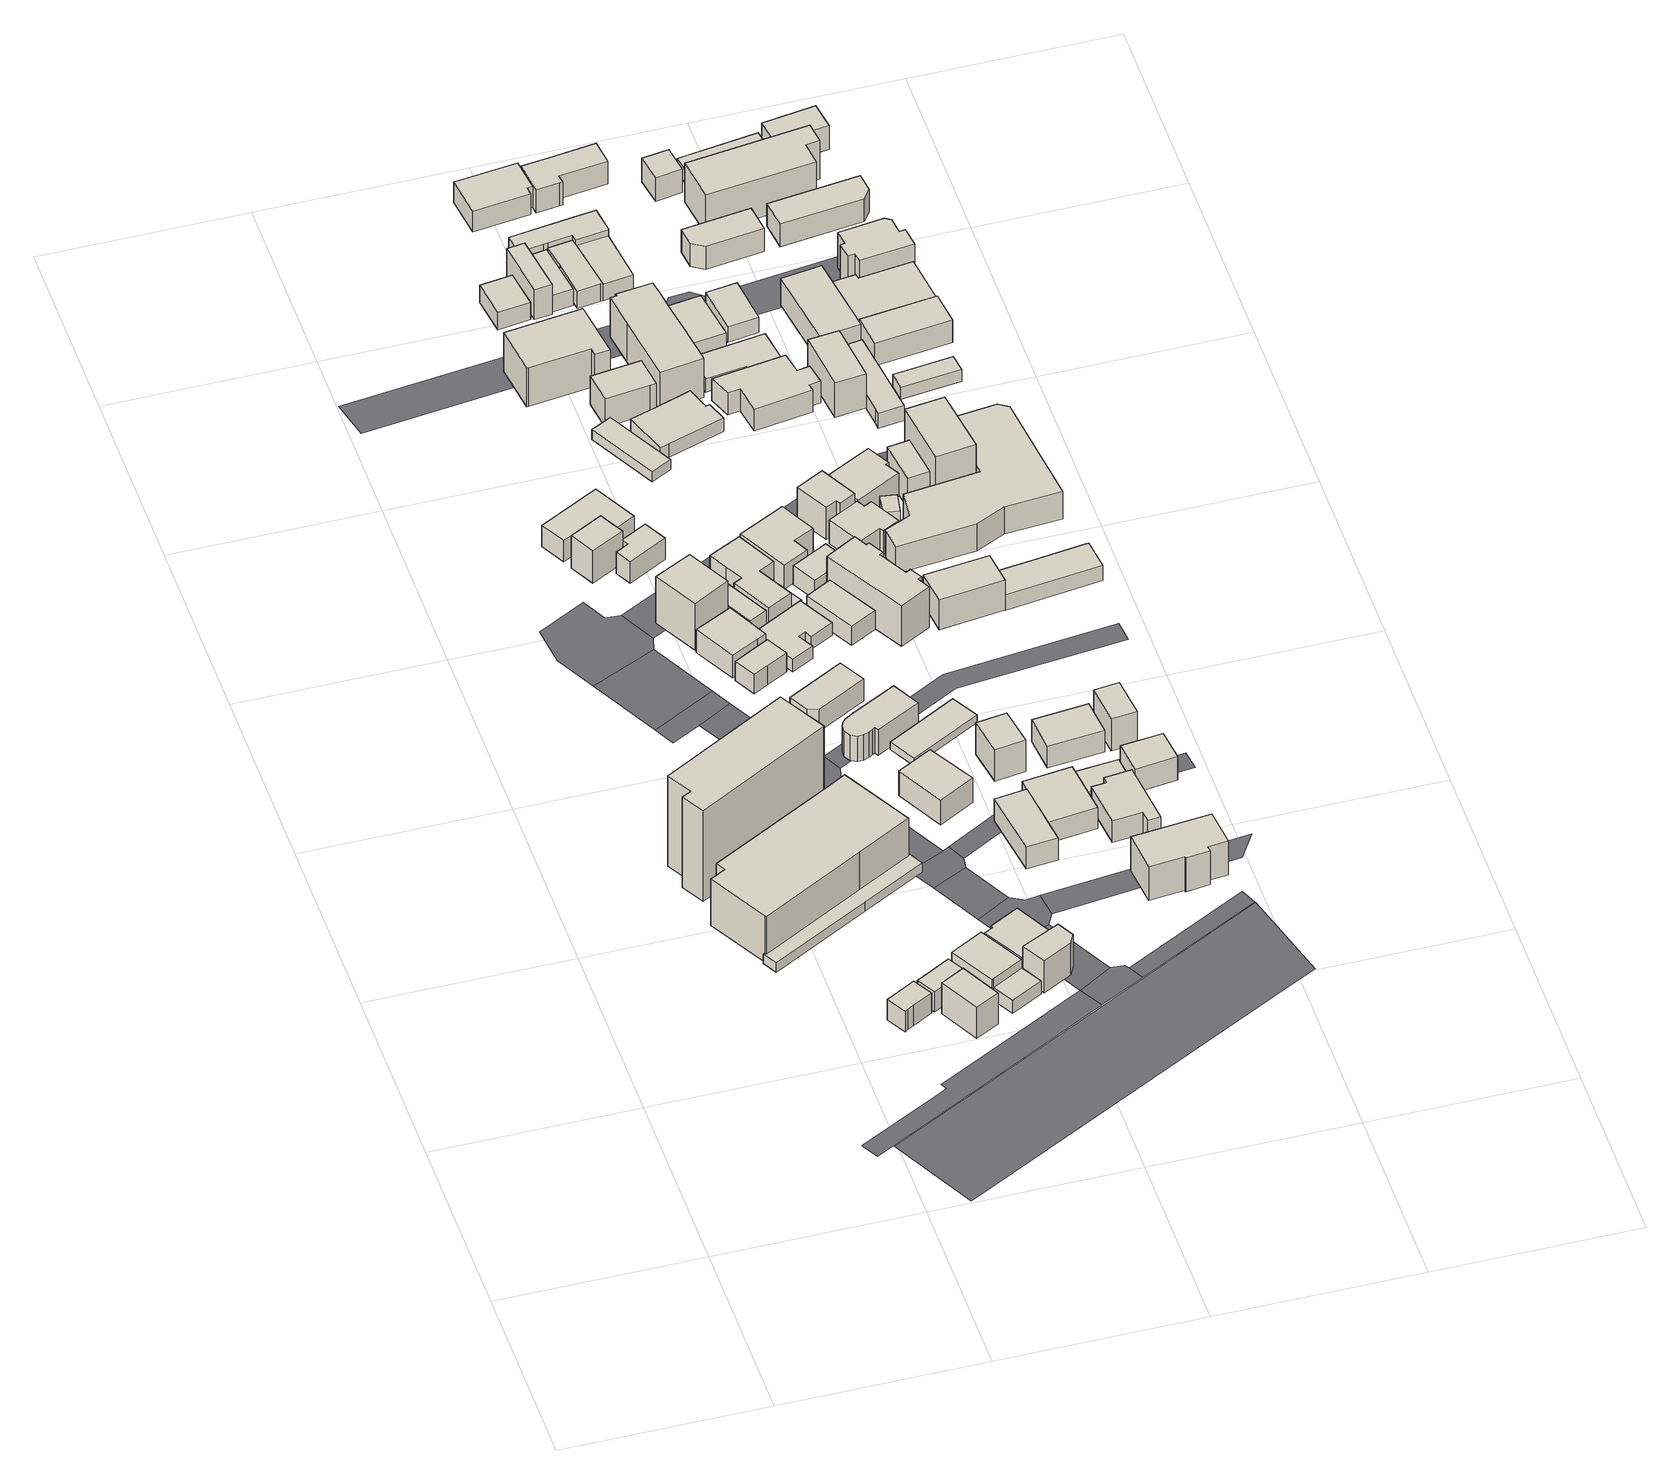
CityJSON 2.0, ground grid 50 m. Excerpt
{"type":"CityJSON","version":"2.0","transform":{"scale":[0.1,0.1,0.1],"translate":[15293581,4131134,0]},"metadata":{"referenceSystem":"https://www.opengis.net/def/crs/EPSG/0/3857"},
"CityObjects":{
"building1":{"type":"Building","attributes":{"measured_height":6.4,"year_of_construction":1969,"storeys_above_ground":2,"usage":"住宅","districts_and_zones_type":"商業地域"},"geometry":[{"type":"Solid","lod":"1","boundaries":[[[[0,1,2,3,4,5,6]],[[0,6,7,8]],[[6,5,9,7]],[[5,4,10,9]],[[4,3,11,10]],[[3,2,12,11]],[[2,1,13,12]],[[1,0,8,13]],[[8,7,9,10,11,12,13]]]]}]},
"building2":{"type":"Building","attributes":{"measured_height":35,"year_of_construction":1987,"storeys_above_ground":9,"usage":"宿泊施設","districts_and_zones_type":"商業地域"},"geometry":[{"type":"Solid","lod":"1","boundaries":[[[[14,15,16,17,18,19,20,21]],[[14,21,22,23]],[[21,20,24,22]],[[20,19,25,24]],[[19,18,26,25]],[[18,17,27,26]],[[17,16,28,27]],[[16,15,29,28]],[[15,14,23,29]],[[23,22,24,25,26,27,28,29]]]]}]},
"building3":{"type":"Building","attributes":{"measured_height":15.7,"year_of_construction":1972,"storeys_above_ground":6,"usage":"共同住宅","districts_and_zones_type":"商業地域"},"geometry":[{"type":"Solid","lod":"1","boundaries":[[[[30,31,32,33,34,35,36,37,38,39]],[[30,39,40,41]],[[39,38,42,40]],[[38,37,43,42]],[[37,36,44,43]],[[36,35,45,44]],[[35,34,46,45]],[[34,33,47,46]],[[33,32,48,47]],[[32,31,49,48]],[[31,30,41,49]],[[41,40,42,43,44,45,46,47,48,49]]]]}]},
"building4":{"type":"Building","attributes":{"measured_height":5.4,"storeys_above_ground":1,"usage":"共同住宅","districts_and_zones_type":"商業地域"},"geometry":[{"type":"Solid","lod":"1","boundaries":[[[[50,51,52,53,54,55,56,57,58,59]],[[50,59,60,61]],[[59,58,62,60]],[[58,57,63,62]],[[57,56,64,63]],[[56,55,65,64]],[[55,54,66,65]],[[54,53,67,66]],[[53,52,68,67]],[[52,51,69,68]],[[51,50,61,69]],[[61,60,62,63,64,65,66,67,68,69]]]]}]},
"building5":{"type":"Building","attributes":{"measured_height":6.7},"geometry":[{"type":"Solid","lod":"1","boundaries":[[[[70,71,72,73]],[[70,73,74,75]],[[73,72,76,74]],[[72,71,77,76]],[[71,70,75,77]],[[75,74,76,77]]]]}]},
"building6":{"type":"Building","attributes":{"measured_height":9.6,"year_of_construction":2016,"storeys_above_ground":3,"usage":"住宅","districts_and_zones_type":"商業地域"},"geometry":[{"type":"Solid","lod":"1","boundaries":[[[[78,79,80,81]],[[78,81,82,83]],[[81,80,84,82]],[[80,79,85,84]],[[79,78,83,85]],[[83,82,84,85]]]]}]},
"building7":{"type":"Building","attributes":{"measured_height":7.5},"geometry":[{"type":"Solid","lod":"1","boundaries":[[[[86,87,88,89,90]],[[86,90,91,92]],[[90,89,93,91]],[[89,88,94,93]],[[88,87,95,94]],[[87,86,92,95]],[[92,91,93,94,95]]]]}]},
"building8":{"type":"Building","attributes":{"measured_height":9.7,"storeys_above_ground":3,"usage":"住宅","districts_and_zones_type":"商業地域"},"geometry":[{"type":"Solid","lod":"1","boundaries":[[[[96,97,98,99,100,101]],[[96,101,102,103]],[[101,100,104,102]],[[100,99,105,104]],[[99,98,106,105]],[[98,97,107,106]],[[97,96,103,107]],[[103,102,104,105,106,107]]]]}]},
"building9":{"type":"Building","attributes":{"measured_height":5.3,"year_of_construction":1954,"storeys_above_ground":1,"usage":"住宅","districts_and_zones_type":"商業地域"},"geometry":[{"type":"Solid","lod":"1","boundaries":[[[[108,109,110,111]],[[108,111,112,113]],[[111,110,114,112]],[[110,109,115,114]],[[109,108,113,115]],[[113,112,114,115]]]]}]},
"building10":{"type":"Building","attributes":{"measured_height":7.4,"year_of_construction":1975,"storeys_above_ground":2,"usage":"住宅","districts_and_zones_type":"商業地域"},"geometry":[{"type":"Solid","lod":"1","boundaries":[[[[116,117,118,119,120,121,122,123]],[[116,123,124,125]],[[123,122,126,124]],[[122,121,127,126]],[[121,120,128,127]],[[120,119,129,128]],[[119,118,130,129]],[[118,117,131,130]],[[117,116,125,131]],[[125,124,126,127,128,129,130,131]]]]}]},
"building11":{"type":"Building","attributes":{"measured_height":19.6,"year_of_construction":1983,"storeys_above_ground":5,"usage":"店舗等併用住宅","districts_and_zones_type":"商業地域"},"geometry":[{"type":"Solid","lod":"1","boundaries":[[[[132,133,134,135]],[[132,135,136,137]],[[135,134,138,136]],[[134,133,139,138]],[[133,132,137,139]],[[137,136,138,139]]]]}]},
"building12":{"type":"Building","attributes":{"measured_height":6.9},"geometry":[{"type":"Solid","lod":"1","boundaries":[[[[140,141,142,143,144,145]],[[140,145,146,147]],[[145,144,148,146]],[[144,143,149,148]],[[143,142,150,149]],[[142,141,151,150]],[[141,140,147,151]],[[147,146,148,149,150,151]]]]}]},
"building13":{"type":"Building","attributes":{"measured_height":7.9},"geometry":[{"type":"Solid","lod":"1","boundaries":[[[[152,153,154,155,156,157]],[[152,157,158,159]],[[157,156,160,158]],[[156,155,161,160]],[[155,154,162,161]],[[154,153,163,162]],[[153,152,159,163]],[[159,158,160,161,162,163]]]]}]},
"building14":{"type":"Building","attributes":{"measured_height":6.4,"year_of_construction":1972,"storeys_above_ground":2,"usage":"住宅","districts_and_zones_type":"商業地域"},"geometry":[{"type":"Solid","lod":"1","boundaries":[[[[164,165,166,167,168,169]],[[164,169,170,171]],[[169,168,172,170]],[[168,167,173,172]],[[167,166,174,173]],[[166,165,175,174]],[[165,164,171,175]],[[171,170,172,173,174,175]]]]}]},
"building15":{"type":"Building","attributes":{"measured_height":6,"year_of_construction":1965,"storeys_above_ground":2,"usage":"住宅","districts_and_zones_type":"商業地域"},"geometry":[{"type":"Solid","lod":"1","boundaries":[[[[176,177,178,179,180,181]],[[176,181,182,183]],[[181,180,184,182]],[[180,179,185,184]],[[179,178,186,185]],[[178,177,187,186]],[[177,176,183,187]],[[183,182,184,185,186,187]]]]}]},
"building16":{"type":"Building","attributes":{"measured_height":9.6,"year_of_construction":1971,"storeys_above_ground":2,"usage":"住宅","districts_and_zones_type":"商業地域"},"geometry":[{"type":"Solid","lod":"1","boundaries":[[[[188,189,190,165,164]],[[188,164,191,192]],[[164,165,193,191]],[[165,190,194,193]],[[190,189,195,194]],[[189,188,192,195]],[[192,191,193,194,195]]]]}]},
"building17":{"type":"Building","attributes":{"measured_height":11.1,"storeys_above_ground":2,"usage":"業務施設","districts_and_zones_type":"商業地域"},"geometry":[{"type":"Solid","lod":"1","boundaries":[[[[196,197,198,199,200,201]],[[196,201,202,203]],[[201,200,204,202]],[[200,199,205,204]],[[199,198,206,205]],[[198,197,207,206]],[[197,196,203,207]],[[203,202,204,205,206,207]]]]}]},
"building18":{"type":"Building","attributes":{"measured_height":7.9},"geometry":[{"type":"Solid","lod":"1","boundaries":[[[[208,209,210,211,212]],[[208,212,213,214]],[[212,211,215,213]],[[211,210,216,215]],[[210,209,217,216]],[[209,208,214,217]],[[214,213,215,216,217]]]]}]},
"building19":{"type":"Building","attributes":{"measured_height":8.6,"year_of_construction":1990,"storeys_above_ground":2,"usage":"住宅","districts_and_zones_type":"商業地域"},"geometry":[{"type":"Solid","lod":"1","boundaries":[[[[218,219,220,221]],[[218,221,222,223]],[[221,220,224,222]],[[220,219,225,224]],[[219,218,223,225]],[[223,222,224,225]]]]}]},
"building20":{"type":"Building","attributes":{"measured_height":9.4,"year_of_construction":1987,"storeys_above_ground":3,"usage":"住宅","districts_and_zones_type":"商業地域"},"geometry":[{"type":"Solid","lod":"1","boundaries":[[[[226,227,228,229,230,231,232,233,234,235,236,237,238,239]],[[226,239,240,241]],[[239,238,242,240]],[[238,237,243,242]],[[237,236,244,243]],[[236,235,245,244]],[[235,234,246,245]],[[234,233,247,246]],[[233,232,248,247]],[[232,231,249,248]],[[231,230,250,249]],[[230,229,251,250]],[[229,228,252,251]],[[228,227,253,252]],[[227,226,241,253]],[[241,240,242,243,244,245,246,247,248,249,250,251,252,253]]]]}]},
"building21":{"type":"Building","attributes":{"measured_height":4.5,"year_of_construction":1975,"storeys_above_ground":1,"usage":"住宅","districts_and_zones_type":"商業地域"},"geometry":[{"type":"Solid","lod":"1","boundaries":[[[[254,255,256,257,258,259,260,261]],[[254,261,262,263]],[[261,260,264,262]],[[260,259,265,264]],[[259,258,266,265]],[[258,257,267,266]],[[257,256,268,267]],[[256,255,269,268]],[[255,254,263,269]],[[263,262,264,265,266,267,268,269]]]]}]},
"building22":{"type":"Building","attributes":{"measured_height":8.4},"geometry":[{"type":"Solid","lod":"1","boundaries":[[[[270,271,272,273,274,275,276,277,278,279]],[[270,279,280,281]],[[279,278,282,280]],[[278,277,283,282]],[[277,276,284,283]],[[276,275,285,284]],[[275,274,286,285]],[[274,273,287,286]],[[273,272,288,287]],[[272,271,289,288]],[[271,270,281,289]],[[281,280,282,283,284,285,286,287,288,289]]]]}]},
"building23":{"type":"Building","attributes":{"measured_height":14.2,"year_of_construction":1977,"storeys_above_ground":3,"usage":"文教厚生施設","districts_and_zones_type":"商業地域"},"geometry":[{"type":"Solid","lod":"1","boundaries":[[[[290,291,292,293,294,295,296]],[[290,296,297,298]],[[296,295,299,297]],[[295,294,300,299]],[[294,293,301,300]],[[293,292,302,301]],[[292,291,303,302]],[[291,290,298,303]],[[298,297,299,300,301,302,303]]]]}]},
"building24":{"type":"Building","attributes":{"measured_height":3.8,"year_of_construction":1950,"storeys_above_ground":1,"usage":"住宅","districts_and_zones_type":"商業地域"},"geometry":[{"type":"Solid","lod":"1","boundaries":[[[[304,305,306,307]],[[304,307,308,309]],[[307,306,310,308]],[[306,305,311,310]],[[305,304,309,311]],[[309,308,310,311]]]]}]},
"building25":{"type":"Building","attributes":{"measured_height":6.3,"year_of_construction":1952,"storeys_above_ground":2,"usage":"住宅","districts_and_zones_type":"商業地域"},"geometry":[{"type":"Solid","lod":"1","boundaries":[[[[312,313,314,315]],[[312,315,316,317]],[[315,314,318,316]],[[314,313,319,318]],[[313,312,317,319]],[[317,316,318,319]]]]}]},
"building26":{"type":"Building","attributes":{"measured_height":2.8},"geometry":[{"type":"Solid","lod":"1","boundaries":[[[[320,321,322,323,324,325]],[[320,325,326,327]],[[325,324,328,326]],[[324,323,329,328]],[[323,322,330,329]],[[322,321,331,330]],[[321,320,327,331]],[[327,326,328,329,330,331]]]]}]},
"building27":{"type":"Building","attributes":{"measured_height":7.9,"year_of_construction":1963,"storeys_above_ground":2,"usage":"住宅","districts_and_zones_type":"商業地域"},"geometry":[{"type":"Solid","lod":"1","boundaries":[[[[332,333,334,335,336,337]],[[332,337,338,339]],[[337,336,340,338]],[[336,335,341,340]],[[335,334,342,341]],[[334,333,343,342]],[[333,332,339,343]],[[339,338,340,341,342,343]]]]}]},
"building28":{"type":"Building","attributes":{"measured_height":2.5,"storeys_above_ground":1,"usage":"運輸倉庫施設","districts_and_zones_type":"商業地域"},"geometry":[{"type":"Solid","lod":"1","boundaries":[[[[344,345,346,347]],[[344,347,348,349]],[[347,346,350,348]],[[346,345,351,350]],[[345,344,349,351]],[[349,348,350,351]]]]}]},
"building29":{"type":"Building","attributes":{"measured_height":9.2,"storeys_above_ground":3,"usage":"共同住宅","districts_and_zones_type":"商業地域"},"geometry":[{"type":"Solid","lod":"1","boundaries":[[[[352,353,354,355,356,357]],[[352,357,358,359]],[[357,356,360,358]],[[356,355,361,360]],[[355,354,362,361]],[[354,353,363,362]],[[353,352,359,363]],[[359,358,360,361,362,363]]]]}]},
"building30":{"type":"Building","attributes":{"measured_height":8.7},"geometry":[{"type":"Solid","lod":"1","boundaries":[[[[364,365,366,367,368,369]],[[364,369,370,371]],[[369,368,372,370]],[[368,367,373,372]],[[367,366,374,373]],[[366,365,375,374]],[[365,364,371,375]],[[371,370,372,373,374,375]]]]}]},
"building31":{"type":"Building","attributes":{"measured_height":6,"year_of_construction":2000,"storeys_above_ground":2,"usage":"共同住宅","districts_and_zones_type":"商業地域"},"geometry":[{"type":"Solid","lod":"1","boundaries":[[[[376,377,378,379]],[[376,379,380,381]],[[379,378,382,380]],[[378,377,383,382]],[[377,376,381,383]],[[381,380,382,383]]]]}]},
"building32":{"type":"Building","attributes":{"measured_height":8.9},"geometry":[{"type":"Solid","lod":"1","boundaries":[[[[384,385,386,387]],[[384,387,388,389]],[[387,386,390,388]],[[386,385,391,390]],[[385,384,389,391]],[[389,388,390,391]]]]}]},
"building33":{"type":"Building","attributes":{"measured_height":6.7,"year_of_construction":1983,"storeys_above_ground":2,"usage":"住宅","districts_and_zones_type":"商業地域"},"geometry":[{"type":"Solid","lod":"1","boundaries":[[[[392,393,394,395,396,397,398,399]],[[392,399,400,401]],[[399,398,402,400]],[[398,397,403,402]],[[397,396,404,403]],[[396,395,405,404]],[[395,394,406,405]],[[394,393,407,406]],[[393,392,401,407]],[[401,400,402,403,404,405,406,407]]]]}]},
"building34":{"type":"Building","attributes":{"measured_height":6.2,"year_of_construction":1960,"storeys_above_ground":1,"usage":"住宅","districts_and_zones_type":"商業地域"},"geometry":[{"type":"Solid","lod":"1","boundaries":[[[[408,409,410,411,412]],[[408,412,413,414]],[[412,411,415,413]],[[411,410,416,415]],[[410,409,417,416]],[[409,408,414,417]],[[414,413,415,416,417]]]]}]},
"building35":{"type":"Building","attributes":{"measured_height":11.3,"year_of_construction":2003,"storeys_above_ground":3,"usage":"住宅","districts_and_zones_type":"商業地域"},"geometry":[{"type":"Solid","lod":"1","boundaries":[[[[418,419,420,421]],[[418,421,422,423]],[[421,420,424,422]],[[420,419,425,424]],[[419,418,423,425]],[[423,422,424,425]]]]}]},
"building36":{"type":"Building","attributes":{"measured_height":5.8},"geometry":[{"type":"Solid","lod":"1","boundaries":[[[[426,427,428,429]],[[426,429,430,431]],[[429,428,432,430]],[[428,427,433,432]],[[427,426,431,433]],[[431,430,432,433]]]]}]},
"building37":{"type":"Building","attributes":{"measured_height":7.5,"year_of_construction":1987,"storeys_above_ground":2,"usage":"住宅","districts_and_zones_type":"商業地域"},"geometry":[{"type":"Solid","lod":"1","boundaries":[[[[434,435,436,437,438,439]],[[434,439,440,441]],[[439,438,442,440]],[[438,437,443,442]],[[437,436,444,443]],[[436,435,445,444]],[[435,434,441,445]],[[441,440,442,443,444,445]]]]}]},
"building38":{"type":"Building","attributes":{"measured_height":12.4,"year_of_construction":1981,"storeys_above_ground":4,"usage":"共同住宅","districts_and_zones_type":"商業地域"},"geometry":[{"type":"Solid","lod":"1","boundaries":[[[[446,447,448,449,450,451,452,453,454,455,456,457]],[[446,457,458,459]],[[457,456,460,458]],[[456,455,461,460]],[[455,454,462,461]],[[454,453,463,462]],[[453,452,464,463]],[[452,451,465,464]],[[451,450,466,465]],[[450,449,467,466]],[[449,448,468,467]],[[448,447,469,468]],[[447,446,459,469]],[[459,458,460,461,462,463,464,465,466,467,468,469]]]]}]},
"building39":{"type":"Building","attributes":{"measured_height":7.1,"year_of_construction":1953,"storeys_above_ground":2,"usage":"住宅","districts_and_zones_type":"商業地域"},"geometry":[{"type":"Solid","lod":"1","boundaries":[[[[470,471,472,473,474,475,476]],[[470,476,477,478]],[[476,475,479,477]],[[475,474,480,479]],[[474,473,481,480]],[[473,472,482,481]],[[472,471,483,482]],[[471,470,478,483]],[[478,477,479,480,481,482,483]]]]}]},
"building40":{"type":"Building","attributes":{"measured_height":6.6},"geometry":[{"type":"Solid","lod":"1","boundaries":[[[[484,485,486,487,488,489,490]],[[484,490,491,492]],[[490,489,493,491]],[[489,488,494,493]],[[488,487,495,494]],[[487,486,496,495]],[[486,485,497,496]],[[485,484,492,497]],[[492,491,493,494,495,496,497]]]]}]},
"building41":{"type":"Building","attributes":{"measured_height":11.9,"year_of_construction":1979,"storeys_above_ground":4,"usage":"店舗等併用共同住宅","districts_and_zones_type":"商業地域"},"geometry":[{"type":"Solid","lod":"1","boundaries":[[[[498,499,500,501,502,503,504,505,506,507,508,509,510,511]],[[498,511,512,513]],[[511,510,514,512]],[[510,509,515,514]],[[509,508,516,515]],[[508,507,517,516]],[[507,506,518,517]],[[506,505,519,518]],[[505,504,520,519]],[[504,503,521,520]],[[503,502,522,521]],[[502,501,523,522]],[[501,500,524,523]],[[500,499,525,524]],[[499,498,513,525]],[[513,512,514,515,516,517,518,519,520,521,522,523,524,525]]]]}]},
"building42":{"type":"Building","attributes":{"measured_height":6.6},"geometry":[{"type":"Solid","lod":"1","boundaries":[[[[526,527,528,529,530,531,532,533,534,535,536]],[[526,536,537,538]],[[536,535,539,537]],[[535,534,540,539]],[[534,533,541,540]],[[533,532,542,541]],[[532,531,543,542]],[[531,530,544,543]],[[530,529,545,544]],[[529,528,546,545]],[[528,527,547,546]],[[527,526,538,547]],[[538,537,539,540,541,542,543,544,545,546,547]]]]}]},
"building43":{"type":"Building","attributes":{"measured_height":9.8,"year_of_construction":1998,"storeys_above_ground":3,"usage":"住宅","districts_and_zones_type":"商業地域"},"geometry":[{"type":"Solid","lod":"1","boundaries":[[[[548,549,550,551,552,553]],[[548,553,554,555]],[[553,552,556,554]],[[552,551,557,556]],[[551,550,558,557]],[[550,549,559,558]],[[549,548,555,559]],[[555,554,556,557,558,559]]]]}]},
"building44":{"type":"Building","attributes":{"measured_height":6},"geometry":[{"type":"Solid","lod":"1","boundaries":[[[[560,485,484,561]],[[560,561,562,563]],[[561,484,564,562]],[[484,485,565,564]],[[485,560,563,565]],[[563,562,564,565]]]]}]},
"building45":{"type":"Building","attributes":{"measured_height":7.8,"year_of_construction":1983,"storeys_above_ground":2,"usage":"住宅","districts_and_zones_type":"商業地域"},"geometry":[{"type":"Solid","lod":"1","boundaries":[[[[566,567,568,569,570,571,572,573]],[[566,573,574,575]],[[573,572,576,574]],[[572,571,577,576]],[[571,570,578,577]],[[570,569,579,578]],[[569,568,580,579]],[[568,567,581,580]],[[567,566,575,581]],[[575,574,576,577,578,579,580,581]]]]}]},
"building46":{"type":"Building","attributes":{"measured_height":8.5,"year_of_construction":1970,"storeys_above_ground":2,"usage":"住宅","districts_and_zones_type":"商業地域"},"geometry":[{"type":"Solid","lod":"1","boundaries":[[[[582,583,584,585,586,587,588,589,590,591]],[[582,591,592,593]],[[591,590,594,592]],[[590,589,595,594]],[[589,588,596,595]],[[588,587,597,596]],[[587,586,598,597]],[[586,585,599,598]],[[585,584,600,599]],[[584,583,601,600]],[[583,582,593,601]],[[593,592,594,595,596,597,598,599,600,601]]]]}]},
"building47":{"type":"Building","attributes":{"measured_height":11.3,"year_of_construction":2007,"storeys_above_ground":3,"usage":"住宅","districts_and_zones_type":"商業地域"},"geometry":[{"type":"Solid","lod":"1","boundaries":[[[[602,603,604,605,606,607,608,609]],[[602,609,610,611]],[[609,608,612,610]],[[608,607,613,612]],[[607,606,614,613]],[[606,605,615,614]],[[605,604,616,615]],[[604,603,617,616]],[[603,602,611,617]],[[611,610,612,613,614,615,616,617]]]]}]},
"building48":{"type":"Building","attributes":{"measured_height":3.1,"year_of_construction":2004,"storeys_above_ground":1,"usage":"住宅","districts_and_zones_type":"商業地域"},"geometry":[{"type":"Solid","lod":"1","boundaries":[[[[618,619,620,621]],[[618,621,622,623]],[[621,620,624,622]],[[620,619,625,624]],[[619,618,623,625]],[[623,622,624,625]]]]}]},
"building49":{"type":"Building","attributes":{"measured_height":6.6,"year_of_construction":2011,"storeys_above_ground":2,"usage":"住宅","districts_and_zones_type":"商業地域"},"geometry":[{"type":"Solid","lod":"1","boundaries":[[[[626,627,628,629]],[[626,629,630,631]],[[629,628,632,630]],[[628,627,633,632]],[[627,626,631,633]],[[631,630,632,633]]]]}]},
"building50":{"type":"Building","attributes":{"measured_height":11.6,"year_of_construction":1976,"storeys_above_ground":2,"usage":"住宅","districts_and_zones_type":"商業地域"},"geometry":[{"type":"Solid","lod":"1","boundaries":[[[[634,635,636,637,638]],[[634,638,639,640]],[[638,637,641,639]],[[637,636,642,641]],[[636,635,643,642]],[[635,634,640,643]],[[640,639,641,642,643]]]]}]},
"building51":{"type":"Building","attributes":{"measured_height":8.1,"year_of_construction":1981,"storeys_above_ground":2,"usage":"住宅","districts_and_zones_type":"商業地域"},"geometry":[{"type":"Solid","lod":"1","boundaries":[[[[644,645,646,647,648,649,650,651,652,653]],[[644,653,654,655]],[[653,652,656,654]],[[652,651,657,656]],[[651,650,658,657]],[[650,649,659,658]],[[649,648,660,659]],[[648,647,661,660]],[[647,646,662,661]],[[646,645,663,662]],[[645,644,655,663]],[[655,654,656,657,658,659,660,661,662,663]]]]}]},
"building52":{"type":"Building","attributes":{"measured_height":5.4},"geometry":[{"type":"Solid","lod":"1","boundaries":[[[[664,665,666,667,668,669]],[[664,669,670,671]],[[669,668,672,670]],[[668,667,673,672]],[[667,666,674,673]],[[666,665,675,674]],[[665,664,671,675]],[[671,670,672,673,674,675]]]]}]},
"building53":{"type":"Building","attributes":{"measured_height":9.2,"year_of_construction":1990,"storeys_above_ground":3,"usage":"共同住宅","districts_and_zones_type":"商業地域"},"geometry":[{"type":"Solid","lod":"1","boundaries":[[[[676,677,678,679,680]],[[676,680,681,682]],[[680,679,683,681]],[[679,678,684,683]],[[678,677,685,684]],[[677,676,682,685]],[[682,681,683,684,685]]]]}]},
"building54":{"type":"Building","attributes":{"measured_height":8.3},"geometry":[{"type":"Solid","lod":"1","boundaries":[[[[686,687,688,689,690,691]],[[686,691,692,693]],[[691,690,694,692]],[[690,689,695,694]],[[689,688,696,695]],[[688,687,697,696]],[[687,686,693,697]],[[693,692,694,695,696,697]]]]}]},
"building55":{"type":"Building","attributes":{"measured_height":7.5,"year_of_construction":1964,"storeys_above_ground":2,"usage":"住宅","districts_and_zones_type":"商業地域"},"geometry":[{"type":"Solid","lod":"1","boundaries":[[[[698,699,700,701,702,703,704,705,706]],[[698,706,707,708]],[[706,705,709,707]],[[705,704,710,709]],[[704,703,711,710]],[[703,702,712,711]],[[702,701,713,712]],[[701,700,714,713]],[[700,699,715,714]],[[699,698,708,715]],[[708,707,709,710,711,712,713,714,715]]]]}]},
"building56":{"type":"Building","attributes":{"measured_height":5.7,"year_of_construction":1954,"storeys_above_ground":1,"usage":"住宅","districts_and_zones_type":"商業地域"},"geometry":[{"type":"Solid","lod":"1","boundaries":[[[[716,717,718,719]],[[716,719,720,721]],[[719,718,722,720]],[[718,717,723,722]],[[717,716,721,723]],[[721,720,722,723]]]]}]},
"building57":{"type":"Building","attributes":{"measured_height":9.8,"year_of_construction":1980,"storeys_above_ground":2,"usage":"住宅","districts_and_zones_type":"商業地域"},"geometry":[{"type":"Solid","lod":"1","boundaries":[[[[724,725,726,727]],[[724,727,728,729]],[[727,726,730,728]],[[726,725,731,730]],[[725,724,729,731]],[[729,728,730,731]]]]}]},
"building58":{"type":"Building","attributes":{"measured_height":10,"year_of_construction":1981,"storeys_above_ground":3,"usage":"住宅","districts_and_zones_type":"商業地域"},"geometry":[{"type":"Solid","lod":"1","boundaries":[[[[732,733,734,735]],[[732,735,736,737]],[[735,734,738,736]],[[734,733,739,738]],[[733,732,737,739]],[[737,736,738,739]]]]}]},
"building59":{"type":"Building","attributes":{"measured_height":5.7},"geometry":[{"type":"Solid","lod":"1","boundaries":[[[[740,741,742,743]],[[740,743,744,745]],[[743,742,746,744]],[[742,741,747,746]],[[741,740,745,747]],[[745,744,746,747]]]]}]},
"building60":{"type":"Building","attributes":{"measured_height":9.1,"year_of_construction":2017,"storeys_above_ground":3,"usage":"住宅","districts_and_zones_type":"商業地域"},"geometry":[{"type":"Solid","lod":"1","boundaries":[[[[748,749,750,751]],[[748,751,752,753]],[[751,750,754,752]],[[750,749,755,754]],[[749,748,753,755]],[[753,752,754,755]]]]}]},
"building61":{"type":"Building","attributes":{"measured_height":12.7,"year_of_construction":1989,"storeys_above_ground":3,"usage":"商業施設","districts_and_zones_type":"商業地域"},"geometry":[{"type":"Solid","lod":"1","boundaries":[[[[756,757,758,759]],[[756,759,760,761]],[[759,758,762,760]],[[758,757,763,762]],[[757,756,761,763]],[[761,760,762,763]]]]}]},
"building62":{"type":"Building","attributes":{"measured_height":18,"year_of_construction":1982,"storeys_above_ground":4,"usage":"文教厚生施設","districts_and_zones_type":"商業地域"},"geometry":[{"type":"Solid","lod":"1","boundaries":[[[[764,765,766,767,768,769,770,771,772,773,774]],[[764,774,775,776]],[[774,773,777,775]],[[773,772,778,777]],[[772,771,779,778]],[[771,770,780,779]],[[770,769,781,780]],[[769,768,782,781]],[[768,767,783,782]],[[767,766,784,783]],[[766,765,785,784]],[[765,764,776,785]],[[776,775,777,778,779,780,781,782,783,784,785]]]]}]},
"building63":{"type":"Building","attributes":{"measured_height":19.8,"year_of_construction":1984,"storeys_above_ground":5,"usage":"業務施設","districts_and_zones_type":"商業地域"},"geometry":[{"type":"Solid","lod":"1","boundaries":[[[[786,787,788,789]],[[786,789,790,791]],[[789,788,792,790]],[[788,787,793,792]],[[787,786,791,793]],[[791,790,792,793]]]]}]},
"building64":{"type":"Building","attributes":{"measured_height":7.5,"year_of_construction":1956,"storeys_above_ground":2,"usage":"住宅","districts_and_zones_type":"商業地域"},"geometry":[{"type":"Solid","lod":"1","boundaries":[[[[794,795,796,797,798]],[[794,798,799,800]],[[798,797,801,799]],[[797,796,802,801]],[[796,795,803,802]],[[795,794,800,803]],[[800,799,801,802,803]]]]}]},
"building65":{"type":"Building","attributes":{"measured_height":8.6},"geometry":[{"type":"Solid","lod":"1","boundaries":[[[[804,805,806,807]],[[804,807,808,809]],[[807,806,810,808]],[[806,805,811,810]],[[805,804,809,811]],[[809,808,810,811]]]]}]},
"building66":{"type":"Building","attributes":{"measured_height":6.5},"geometry":[{"type":"Solid","lod":"1","boundaries":[[[[812,813,814,815,816,817]],[[812,817,818,819]],[[817,816,820,818]],[[816,815,821,820]],[[815,814,822,821]],[[814,813,823,822]],[[813,812,819,823]],[[819,818,820,821,822,823]]]]}]},
"building67":{"type":"Building","attributes":{"measured_height":6.5},"geometry":[{"type":"Solid","lod":"1","boundaries":[[[[824,825,826,827,828,829,830]],[[824,830,831,832]],[[830,829,833,831]],[[829,828,834,833]],[[828,827,835,834]],[[827,826,836,835]],[[826,825,837,836]],[[825,824,832,837]],[[832,831,833,834,835,836,837]]]]}]},
"building68":{"type":"Building","attributes":{"measured_height":9.8,"year_of_construction":1987,"storeys_above_ground":3,"usage":"宿泊施設","districts_and_zones_type":"商業地域"},"geometry":[{"type":"Solid","lod":"1","boundaries":[[[[838,839,840,841,842,843]],[[838,843,844,845]],[[843,842,846,844]],[[842,841,847,846]],[[841,840,848,847]],[[840,839,849,848]],[[839,838,845,849]],[[845,844,846,847,848,849]]]]}]},
"building69":{"type":"Building","attributes":{"measured_height":3.7},"geometry":[{"type":"Solid","lod":"1","boundaries":[[[[850,851,852,853]],[[850,853,854,855]],[[853,852,856,854]],[[852,851,857,856]],[[851,850,855,857]],[[855,854,856,857]]]]}]},
"building70":{"type":"Building","attributes":{"measured_height":5.8},"geometry":[{"type":"Solid","lod":"1","boundaries":[[[[858,859,860,861]],[[858,861,862,863]],[[861,860,864,862]],[[860,859,865,864]],[[859,858,863,865]],[[863,862,864,865]]]]}]},
"building71":{"type":"Building","attributes":{"measured_height":11.8,"year_of_construction":2009,"storeys_above_ground":4,"usage":"共同住宅","districts_and_zones_type":"商業地域"},"geometry":[{"type":"Solid","lod":"1","boundaries":[[[[866,867,868,869,870,871]],[[866,871,872,873]],[[871,870,874,872]],[[870,869,875,874]],[[869,868,876,875]],[[868,867,877,876]],[[867,866,873,877]],[[873,872,874,875,876,877]]]]}]},
"building72":{"type":"Building","attributes":{"measured_height":8.5},"geometry":[{"type":"Solid","lod":"1","boundaries":[[[[878,879,880,881]],[[878,881,882,883]],[[881,880,884,882]],[[880,879,885,884]],[[879,878,883,885]],[[883,882,884,885]]]]}]},
"building73":{"type":"Building","attributes":{"measured_height":7.3},"geometry":[{"type":"Solid","lod":"1","boundaries":[[[[886,887,888,889,890,891,892]],[[886,892,893,894]],[[892,891,895,893]],[[891,890,896,895]],[[890,889,897,896]],[[889,888,898,897]],[[888,887,899,898]],[[887,886,894,899]],[[894,893,895,896,897,898,899]]]]}]},
"building74":{"type":"Building","attributes":{"measured_height":7.5},"geometry":[{"type":"Solid","lod":"1","boundaries":[[[[900,901,902,903,904]],[[900,904,905,906]],[[904,903,907,905]],[[903,902,908,907]],[[902,901,909,908]],[[901,900,906,909]],[[906,905,907,908,909]]]]}]},
"building75":{"type":"Building","attributes":{"measured_height":10.8,"year_of_construction":1991,"storeys_above_ground":3,"usage":"住宅","districts_and_zones_type":"商業地域"},"geometry":[{"type":"Solid","lod":"1","boundaries":[[[[910,911,912,913,914,915,916,917,918,919,920]],[[910,920,921,922]],[[920,919,923,921]],[[919,918,924,923]],[[918,917,925,924]],[[917,916,926,925]],[[916,915,927,926]],[[915,914,928,927]],[[914,913,929,928]],[[913,912,930,929]],[[912,911,931,930]],[[911,910,922,931]],[[922,921,923,924,925,926,927,928,929,930,931]]]]}]},
"building76":{"type":"Building","attributes":{"measured_height":8,"year_of_construction":2019,"storeys_above_ground":2,"usage":"商業施設","districts_and_zones_type":"商業地域"},"geometry":[{"type":"Solid","lod":"1","boundaries":[[[[932,933,934,935]],[[932,935,936,937]],[[935,934,938,936]],[[934,933,939,938]],[[933,932,937,939]],[[937,936,938,939]]]]}]},
"road1":{"type":"Road","geometry":[{"type":"MultiSurface","lod":"1","boundaries":[[[940,941,942,943,944,945,946,947,948,949,950]]]}]},
"road2":{"type":"Road","geometry":[{"type":"MultiSurface","lod":"1","boundaries":[[[951,952,953,954,955,956,957,958]]]}]},
"road3":{"type":"Road","geometry":[{"type":"MultiSurface","lod":"1","boundaries":[[[959,956,955,960]]]}]},
"road4":{"type":"Road","geometry":[{"type":"MultiSurface","lod":"1","boundaries":[[[961,959,960,962,963]]]}]},
"road5":{"type":"Road","geometry":[{"type":"MultiSurface","lod":"1","boundaries":[[[964,961,963,965,966]]]}]},
"road6":{"type":"Road","geometry":[{"type":"MultiSurface","lod":"1","boundaries":[[[967,966,965,968,969,970,971]]]}]},
"road7":{"type":"Road","geometry":[{"type":"MultiSurface","lod":"1","boundaries":[[[972,970,969,973,974,975]]]}]},
"road8":{"type":"Road","geometry":[{"type":"MultiSurface","lod":"1","boundaries":[[[976,977,978,979,980,981,982,983]]]}]},
"road9":{"type":"Road","geometry":[{"type":"MultiSurface","lod":"1","boundaries":[[[984,985,974,973,986,987]]]}]},
"road10":{"type":"Road","geometry":[{"type":"MultiSurface","lod":"1","boundaries":[[[988,987,986,989]]]}]},
"road11":{"type":"Road","geometry":[{"type":"MultiSurface","lod":"1","boundaries":[[[990,988,989,991,992,993,994]]]}]},
"road12":{"type":"Road","geometry":[{"type":"MultiSurface","lod":"1","boundaries":[[[995,992,991,996,941,997]]]}]},
"road13":{"type":"Road","geometry":[{"type":"MultiSurface","lod":"1","boundaries":[[[998,999,1000,1001,1002,1003]]]}]},
"road14":{"type":"Road","geometry":[{"type":"MultiSurface","lod":"1","boundaries":[[[1004,997,941,940,1005,1006]]]}]},
"road15":{"type":"Road","geometry":[{"type":"MultiSurface","lod":"1","boundaries":[[[1007,1008,1006,1005]]]}]},
"road16":{"type":"Road","geometry":[{"type":"MultiSurface","lod":"1","boundaries":[[[1009,1010,1011,985,984,1012]]]}]},
"road17":{"type":"Road","geometry":[{"type":"MultiSurface","lod":"1","boundaries":[[[1013,1014,1015,1016,958,957,1017,1018]]]}]},
"road18":{"type":"Road","geometry":[{"type":"MultiSurface","lod":"1","boundaries":[[[1019,1020,1021,967,971,1022]]]}]},
"road19":{"type":"Road","geometry":[{"type":"MultiSurface","lod":"1","boundaries":[[[1023,1024,994,993]]]}]},
"road20":{"type":"Road","geometry":[{"type":"MultiSurface","lod":"1","boundaries":[[[1025,1026,1027,999,998,1028]]]}]},
"road21":{"type":"Road","geometry":[{"type":"MultiSurface","lod":"1","boundaries":[[[1029,1030,1025,1028]]]}]}
},
"vertices":[
[674,545,63],[624,517,63],[609,509,63],[601,504,63],[574,552,63],[624,580,63],[647,593,63],[647,593,124],[674,545,124],[624,580,124],[574,552,124],[601,504,124],[609,509,124],[624,517,124],
[626,1212,70],[627,1210,70],[626,1209,70],[294,1025,70],[263,1081,70],[286,1094,70],[252,1156,70],[562,1328,70],[562,1328,342],[626,1212,342],[252,1156,342],[286,1094,342],[263,1081,342],[294,1025,342],[626,1209,342],[627,1210,342],
[760,1012,69],[761,1011,69],[625,937,69],[370,797,69],[368,801,69],[288,948,69],[327,969,69],[314,992,69],[626,1162,69],[666,1185,69],[666,1185,208],[760,1012,208],[626,1162,208],[314,992,208],[327,969,208],[288,948,208],[368,801,208],[370,797,208],[625,937,208],[761,1011,208],
[783,979,68],[625,894,68],[383,763,68],[364,799,68],[368,801,68],[370,797,68],[625,937,68],[761,1011,68],[760,1012,68],[764,1015,68],[764,1015,96],[783,979,96],[760,1012,96],[761,1011,96],[625,937,96],[370,797,96],[368,801,96],[364,799,96],[383,763,96],[625,894,96],
[767,593,63],[682,546,63],[656,593,63],[741,640,63],[741,640,123],[767,593,123],[656,593,123],[682,546,123],
[805,471,61],[746,440,61],[695,539,61],[754,570,61],[754,570,154],[805,471,154],[695,539,154],[746,440,154],
[894,590,62],[816,547,62],[813,545,62],[753,656,62],[834,700,62],[834,700,125],[894,590,125],[753,656,125],[813,545,125],[816,547,125],
[415,2144,77],[434,2109,77],[353,2066,77],[321,2127,77],[342,2138,77],[402,2170,77],[402,2170,174],[415,2144,174],[342,2138,174],[321,2127,174],[353,2066,174],[434,2109,174],
[923,537,61],[845,494,61],[816,547,61],[894,590,61],[894,590,100],[923,537,100],[816,547,100],[845,494,100],
[482,2180,78],[415,2144,78],[402,2170,78],[342,2138,78],[331,2159,78],[311,2149,78],[279,2210,78],[426,2288,78],[426,2288,142],[482,2180,142],[279,2210,142],[311,2149,142],[331,2159,142],[342,2138,142],[402,2170,142],[415,2144,142],
[597,1847,75],[507,1797,75],[449,1906,75],[541,1953,75],[541,1953,215],[597,1847,215],[449,1906,215],[507,1797,215],
[527,2094,76],[432,2043,76],[411,2082,76],[443,2099,76],[434,2116,76],[498,2150,76],[498,2150,141],[527,2094,141],[434,2116,141],[443,2099,141],[411,2082,141],[432,2043,141],
[627,1781,74],[650,1733,74],[627,1722,74],[561,1689,74],[507,1791,74],[599,1837,74],[599,1837,143],[627,1781,143],[507,1791,143],[561,1689,143],[627,1722,143],[650,1733,143],
[993,642,62],[898,596,62],[842,699,62],[864,711,62],[861,716,62],[933,755,62],[933,755,121],[993,642,121],[861,716,121],[864,711,121],[842,699,121],[898,596,121],
[680,1675,73],[627,1647,73],[592,1628,73],[564,1681,73],[627,1715,73],[652,1728,73],[652,1728,131],[680,1675,131],[627,1715,131],[564,1681,131],[592,1628,131],[627,1647,131],
[1015,600,62],[1002,576,62],[930,537,62],[993,642,158],[1015,600,158],[898,596,158],[930,537,158],[1002,576,158],
[627,1900,75],[674,1810,75],[631,1788,75],[627,1795,75],[536,1971,75],[579,1993,75],[579,1993,138],[627,1900,138],[536,1971,138],[627,1795,138],[631,1788,138],[674,1810,138],
[817,1540,70],[695,1474,70],[670,1482,70],[644,1529,70],[782,1604,70],[782,1604,137],[817,1540,137],[644,1529,137],[670,1482,137],[695,1474,137],
[954,1164,65],[866,1115,65],[805,1232,65],[890,1278,65],[890,1278,140],[954,1164,140],[805,1232,140],[866,1115,140],
[907,1425,68],[797,1366,68],[792,1376,68],[785,1371,68],[775,1365,68],[761,1360,68],[748,1360,68],[733,1369,68],[725,1383,68],[725,1400,68],[730,1412,68],[738,1421,68],[760,1434,68],[871,1493,68],[871,1493,144],[907,1425,144],[760,1434,144],[738,1421,144],[730,1412,144],[725,1400,144],[725,1383,144],[733,1369,144],[748,1360,144],[761,1360,144],[775,1365,144],[785,1371,144],[792,1376,144],[797,1366,144],
[810,1759,73],[753,1729,73],[744,1747,73],[727,1738,73],[747,1700,73],[693,1671,73],[636,1779,73],[763,1847,73],[763,1847,111],[810,1759,111],[636,1779,111],[693,1671,111],[747,1700,111],[727,1738,111],[744,1747,111],[753,1729,111],
[733,1949,73],[694,1929,73],[740,1841,73],[680,1810,73],[629,1908,73],[650,1919,73],[627,1963,73],[604,2008,73],[627,2020,73],[683,2048,73],[683,2048,145],[733,1949,145],[627,2020,145],[604,2008,145],[627,1963,145],[650,1919,145],[629,1908,145],[680,1810,145],[740,1841,145],[694,1929,145],
[569,2655,75],[532,2651,75],[530,2671,75],[380,2652,75],[377,2652,75],[361,2776,75],[550,2800,75],[550,2800,192],[569,2655,192],[361,2776,192],[377,2652,192],[380,2652,192],[530,2671,192],[532,2651,192],
[621,2366,78],[571,2339,78],[483,2508,78],[533,2534,78],[533,2534,108],[621,2366,108],[483,2508,108],[571,2339,108],
[465,2918,75],[387,2907,75],[374,3003,75],[452,3014,75],[452,3014,127],[465,2918,127],[374,3003,127],[387,2907,127],
[770,1860,74],[758,1854,74],[746,1847,74],[743,1845,74],[727,1874,74],[753,1890,74],[753,1890,100],[770,1860,100],[727,1874,100],[743,1845,100],[746,1847,100],[758,1854,100],
[1072,1012,63],[1074,993,63],[1081,936,63],[1006,928,63],[983,1097,63],[1061,1107,63],[1061,1107,129],[1072,1012,129],[983,1097,129],[1006,928,129],[1081,936,129],[1074,993,129],
[1036,1406,67],[864,1312,67],[828,1377,67],[1000,1471,67],[1000,1471,90],[1036,1406,90],[828,1377,90],[864,1312,90],
[644,2553,78],[629,2551,78],[522,2537,78],[512,2617,78],[629,2632,78],[634,2633,78],[634,2633,163],[644,2553,163],[629,2632,163],[512,2617,163],[522,2537,163],[629,2551,163],
[846,2027,73],[795,2001,73],[814,1963,73],[751,1930,73],[687,2055,73],[802,2114,73],[802,2114,145],[846,2027,145],[687,2055,145],[751,1930,145],[814,1963,145],[795,2001,145],
[906,1751,72],[842,1716,72],[775,1839,72],[839,1874,72],[839,1874,129],[906,1751,129],[775,1839,129],[842,1716,129],
[516,2921,75],[473,2916,75],[453,3061,75],[496,3067,75],[496,3067,164],[516,2921,164],[453,3061,164],[473,2916,164],
[741,2496,79],[750,2499,79],[767,2448,79],[628,2403,79],[606,2396,79],[571,2504,79],[629,2522,79],[722,2553,79],[722,2553,120],[741,2496,120],[629,2522,120],[571,2504,120],[606,2396,120],[628,2403,120],[767,2448,120],[750,2499,120],
[894,1927,73],[806,1880,73],[774,1940,73],[848,1979,73],[863,1987,73],[863,1987,130],[894,1927,130],[848,1979,130],[774,1940,130],[806,1880,130],
[1094,1226,65],[1020,1215,65],[1005,1311,65],[1079,1322,65],[1079,1322,160],[1094,1226,160],[1005,1311,160],[1020,1215,160],
[568,2934,75],[519,2927,75],[499,3065,75],[548,3073,75],[548,3073,125],[568,2934,125],[499,3065,125],[519,2927,125],
[1193,1007,64],[1074,993,64],[1072,1012,64],[1061,1107,64],[1058,1135,64],[1177,1149,64],[1177,1149,127],[1193,1007,127],[1058,1135,127],[1061,1107,127],[1072,1012,127],[1074,993,127],
[929,1895,70],[936,1899,70],[957,1861,70],[948,1856,70],[987,1785,70],[999,1792,70],[1016,1761,70],[1006,1756,70],[1022,1726,70],[947,1684,70],[835,1884,70],[912,1927,70],[912,1927,192],[929,1895,192],[835,1884,192],[947,1684,192],[1022,1726,192],[1006,1756,192],[1016,1761,192],[999,1792,192],[987,1785,192],[948,1856,192],[957,1861,192],[936,1899,192],
[564,3324,79],[572,3259,79],[559,3258,79],[561,3237,79],[423,3220,79],[410,3323,79],[562,3341,79],[562,3341,141],[564,3324,141],[410,3323,141],[423,3220,141],[561,3237,141],[559,3258,141],[572,3259,141],
[614,3069,74],[635,2931,74],[629,2931,74],[574,2924,74],[561,3016,74],[552,3076,74],[611,3084,74],[611,3084,126],[614,3069,126],[552,3076,126],[561,3016,126],[574,2924,126],[629,2931,126],[635,2931,126],
[726,2796,75],[734,2735,75],[745,2665,75],[746,2656,75],[755,2592,75],[757,2577,75],[758,2569,75],[654,2554,75],[629,2728,75],[617,2815,75],[629,2817,75],[632,2817,75],[631,2823,75],[720,2834,75],[720,2834,193],[726,2796,193],[631,2823,193],[632,2817,193],[629,2817,193],[617,2815,193],[629,2728,193],[654,2554,193],[758,2569,193],[757,2577,193],[755,2592,193],[746,2656,193],[745,2665,193],[734,2735,193],
[693,3080,76],[691,3079,76],[614,3069,76],[611,3084,76],[552,3076,76],[541,3075,76],[496,3069,76],[483,3067,76],[475,3119,76],[630,3140,76],[684,3147,76],[684,3147,140],[693,3080,140],[630,3140,140],[475,3119,140],[483,3067,140],[496,3069,140],[541,3075,140],[552,3076,140],[611,3084,140],[614,3069,140],[691,3079,140],
[958,2081,74],[918,2060,74],[912,2070,74],[885,2056,74],[842,2136,74],[910,2172,74],[910,2172,171],[958,2081,171],[842,2136,171],[885,2056,171],[912,2070,171],[918,2060,171],
[708,2942,74],[691,3079,74],[691,3079,123],[708,2942,123],[614,3069,123],[635,2931,123],
[1317,937,64],[1286,934,64],[1283,962,64],[1211,955,64],[1199,1074,64],[1235,1078,64],[1233,1094,64],[1300,1101,64],[1300,1101,128],[1317,937,128],[1233,1094,128],[1235,1078,128],[1199,1074,128],[1211,955,128],[1283,962,128],[1286,934,128],
[975,2064,72],[994,2074,72],[1034,1998,72],[991,1975,72],[986,1985,72],[934,1958,72],[888,2044,72],[918,2060,72],[958,2081,72],[964,2084,72],[964,2084,144],[975,2064,144],[958,2081,144],[918,2060,144],[888,2044,144],[934,1958,144],[986,1985,144],[991,1975,144],[1034,1998,144],[994,2074,144],
[1426,783,63],[1377,778,63],[1379,764,63],[1320,758,63],[1319,762,63],[1234,754,63],[1224,858,63],[1416,877,63],[1416,877,165],[1426,783,165],[1224,858,165],[1234,754,165],[1319,762,165],[1320,758,165],[1379,764,165],[1377,778,165],
[1299,1105,65],[1194,1095,65],[1187,1167,65],[1292,1177,65],[1292,1177,93],[1299,1105,93],[1187,1167,93],[1194,1095,93],
[1278,1237,65],[1143,1224,65],[1134,1316,65],[1269,1329,65],[1269,1329,130],[1278,1237,130],[1134,1316,130],[1143,1224,130],
[842,2679,76],[745,2665,76],[734,2735,76],[726,2796,76],[823,2810,76],[823,2810,149],[842,2679,149],[726,2796,149],[734,2735,149],[745,2665,149],
[958,2524,78],[989,2529,78],[998,2476,78],[970,2472,78],[973,2453,78],[832,2431,78],[821,2502,78],[791,2498,78],[771,2552,78],[948,2578,78],[948,2578,144],[958,2524,144],[771,2552,144],[791,2498,144],[821,2502,144],[832,2431,144],[973,2453,144],[970,2472,144],[998,2476,144],[989,2529,144],
[946,2592,77],[865,2581,77],[863,2596,77],[766,2582,77],[755,2659,77],[933,2685,77],[933,2685,117],[946,2592,117],[755,2659,117],[766,2582,117],[863,2596,117],[865,2581,117],
[1189,1810,69],[1198,1732,69],[1041,1713,69],[1031,1800,69],[1188,1818,69],[1188,1818,159],[1189,1810,159],[1031,1800,159],[1041,1713,159],[1198,1732,159],
[1066,2182,73],[1058,2177,73],[1077,2143,73],[967,2084,73],[919,2177,73],[1036,2238,73],[1036,2238,145],[1066,2182,145],[919,2177,145],[967,2084,145],[1077,2143,145],[1058,2177,145],
[752,3284,77],[635,3269,77],[638,3249,77],[630,3248,77],[575,3241,77],[572,3259,77],[564,3324,77],[630,3332,77],[744,3347,77],[744,3347,146],[752,3284,146],[630,3332,146],[564,3324,146],[572,3259,146],[575,3241,146],[630,3248,146],[638,3249,146],[635,3269,146],
[1060,2097,73],[1051,2045,73],[1014,2051,73],[1022,2103,73],[1022,2103,126],[1060,2097,126],[1014,2051,126],[1051,2045,126],
[1405,1103,67],[1304,1090,67],[1294,1172,67],[1396,1183,67],[1396,1183,138],[1405,1103,138],[1294,1172,138],[1304,1090,138],
[1354,1241,66],[1292,1235,66],[1282,1335,66],[1343,1342,66],[1343,1342,163],[1354,1241,163],[1282,1335,163],[1292,1235,163],
[934,2735,74],[859,2725,74],[845,2846,74],[920,2856,74],[920,2856,120],[934,2735,120],[845,2846,120],[859,2725,120],
[1138,2107,74],[1085,2100,74],[1071,2210,74],[1124,2217,74],[1124,2217,165],[1138,2107,165],[1071,2210,165],[1085,2100,165],
[1090,2435,75],[1015,2426,75],[998,2577,75],[1073,2585,75],[1073,2585,178],[1090,2435,178],[998,2577,178],[1015,2426,178],
[1370,2270,70],[1403,1975,70],[1266,1965,70],[1192,1930,70],[1001,1910,70],[995,1970,70],[1059,1999,70],[1065,2068,70],[1248,2089,70],[1228,2272,70],[1346,2286,70],[1346,2286,152],[1370,2270,152],[1228,2272,152],[1248,2089,152],[1065,2068,152],[1059,1999,152],[995,1970,152],[1001,1910,152],[1192,1930,152],[1266,1965,152],[1403,1975,152],
[1241,2098,72],[1145,2085,72],[1124,2252,72],[1219,2264,72],[1219,2264,227],[1241,2098,227],[1124,2252,227],[1145,2085,227],
[1020,2982,74],[880,2963,74],[851,2982,74],[845,3031,74],[1011,3053,74],[1011,3053,143],[1020,2982,143],[845,3031,143],[851,2982,143],[880,2963,143],
[901,3212,76],[837,3202,76],[826,3271,76],[891,3281,76],[891,3281,147],[901,3212,147],[826,3271,147],[837,3202,147],
[1431,1762,68],[1198,1732,68],[1189,1810,68],[1293,1823,68],[1416,1839,68],[1422,1839,68],[1422,1839,114],[1431,1762,114],[1416,1839,114],[1293,1823,114],[1189,1810,114],[1198,1732,114],
[1146,2491,72],[1159,2382,72],[1160,2376,72],[1098,2368,72],[1096,2386,72],[1072,2598,72],[1132,2606,72],[1132,2606,116],[1146,2491,116],[1072,2598,116],[1096,2386,116],[1098,2368,116],[1160,2376,116],[1159,2382,116],
[1107,2787,75],[1127,2645,75],[1131,2612,75],[1034,2599,75],[1005,2805,75],[1103,2819,75],[1103,2819,156],[1107,2787,156],[1005,2805,156],[1034,2599,156],[1131,2612,156],[1127,2645,156],
[1316,2459,73],[1171,2442,73],[1166,2487,73],[1310,2504,73],[1310,2504,109],[1316,2459,109],[1166,2487,109],[1171,2442,109],
[1111,3249,78],[917,3221,78],[909,3278,78],[1103,3306,78],[1103,3306,118],[1111,3249,118],[909,3278,118],[917,3221,118],
[1203,3168,75],[1169,3163,75],[1176,3104,75],[913,3071,75],[898,3183,75],[1196,3221,75],[1196,3221,192],[1203,3168,192],[898,3183,192],[913,3071,192],[1176,3104,192],[1169,3163,192],
[1333,2585,72],[1148,2562,72],[1137,2646,72],[1323,2669,72],[1323,2669,140],[1333,2585,140],[1137,2646,140],[1148,2562,140],
[1323,2669,73],[1137,2646,73],[1127,2645,73],[1107,2787,73],[1174,2795,73],[1176,2783,73],[1307,2799,73],[1307,2799,131],[1323,2669,131],[1176,2783,131],[1174,2795,131],[1107,2787,131],[1127,2645,131],[1137,2646,131],
[1277,3037,74],[1258,3011,74],[1058,2986,74],[1049,3058,74],[1271,3085,74],[1271,3085,142],[1277,3037,142],[1049,3058,142],[1058,2986,142],[1258,3011,142],
[1285,2892,73],[1290,2851,73],[1305,2853,73],[1311,2803,73],[1179,2787,73],[1176,2810,73],[1159,2808,73],[1154,2847,73],[1165,2849,73],[1160,2887,73],[1271,2901,73],[1271,2901,179],[1285,2892,179],[1160,2887,179],[1165,2849,179],[1154,2847,179],[1159,2808,179],[1176,2810,179],[1179,2787,179],[1311,2803,179],[1305,2853,179],[1290,2851,179],
[1250,3253,76],[1120,3235,76],[1111,3304,76],[1240,3323,76],[1240,3323,147],[1250,3253,147],[1111,3304,147],[1120,3235,147],
[1059,527,0],[1027,585,0],[765,446,0],[648,384,0],[656,368,0],[624,351,0],[425,245,0],[427,241,0],[448,202,0],[624,295,0],[908,446,0],
[370,2031,0],[338,2091,0],[220,2028,0],[230,1930,0],[283,1828,0],[443,1902,0],[453,1937,0],[406,2027,0],
[528,1738,0],[373,1654,0],
[554,1689,0],[399,1603,0],[469,1640,0],
[626,1551,0],[581,1432,0],[664,1479,0],
[702,1466,0],[626,1347,0],[634,1332,0],[718,1382,0],[726,1419,0],
[766,1291,0],[777,1059,0],[867,1100,0],[858,1118,0],
[604,6,0],[623,16,0],[1431,445,0],[1541,504,0],[1477,745,0],[915,446,0],[624,291,0],[493,222,0],
[903,1065,0],[882,1109,0],[813,992,0],[899,1036,0],
[961,917,0],[878,867,0],
[996,898,0],[933,763,0],[1021,808,0],[1037,839,0],[1029,902,0],
[1106,646,0],[980,674,0],[1111,637,0],
[790,2844,0],[776,2942,0],[629,2925,0],[5,2849,0],[27,2751,0],[629,2825,0],
[1143,634,0],[1170,586,0],[1150,623,0],
[1476,748,0],[1459,788,0],
[1474,1199,0],[1467,1249,0],[1055,1206,0],[1071,1158,0],
[1350,2292,0],[1338,2391,0],[1039,2356,0],[628,2143,0],[627,2029,0],[1067,2259,0],
[1451,1635,0],[1446,1689,0],[1029,1643,0],[1043,1592,0],
[1490,892,0],[1532,958,0],
[879,2956,0],[847,2980,0],[799,2976,0],[897,2857,0],
[1278,2904,0],[1264,3005,0]
]}
